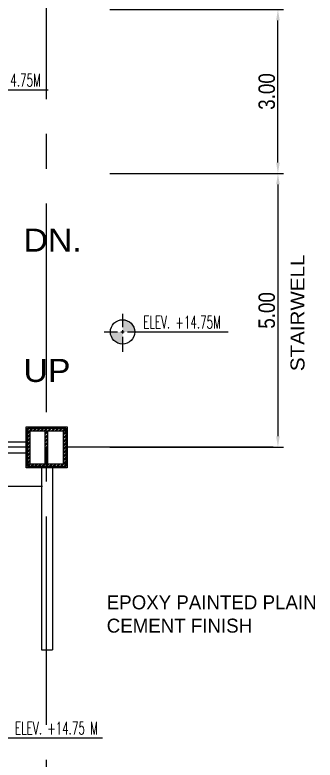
# Model space of a CAD drawing. Header units: millimetres. Extents: x 2148 to 2681, y 758 to 986.
# Drawn here: x 2398.39 to 2403.87, y 878.31 to 891.92 of the extents above; entities that cross this region are included whole.
import ezdxf

# ---------------------------------------------------------------- set-up
doc = ezdxf.new("R2010")
doc.units = ezdxf.units.MM
doc.linetypes.add('CENTER2', pattern=[28.575, 19.05, -3.175, 3.175, -3.175])
for name, color, linetype in [('A-Hatch', 253, 'Continuous'), ('A-Wall', 4, 'Continuous'), ('cladding', 2, 'Continuous'), ('COL-IN', 2, 'Continuous'), ('FIXTURE', 1, 'Continuous'), ('Layer1', 5, 'Continuous'), ('p-boarder', 2, 'Continuous'), ('QUOTE', 2, 'Continuous'), ('S_GRID LINES', 252, 'Continuous')]:
    doc.layers.add(name, color=color, linetype=linetype)
doc.styles.add('100', font='SIMPLEX.shx', dxfattribs={"height": 0.25})
doc.styles.add('ARIALNW', font='ARIALN.TTF')
doc.styles.add('MMTX$0$ESMX$0$X-OPTA1D', font='x-opta1d')
doc.dimstyles.new('DIM 100', dxfattribs={"dimtxt": 0.2, "dimasz": 0.2, "dimexe": 0.1, "dimexo": 0, "dimgap": 0.05, "dimtad": 1, "dimzin": 0, "dimdsep": 46, "dimtxsty": 'ARIALNW', "dimcen": 0.09, "dimclrd": 6, "dimclre": 6, "dimclrt": 13, "dimadec": 0, "dimazin": 0, "dimtfac": 1, "dimtofl": 0, "dimtmove": 2, "dimatfit": 3, "dimfxl": 1, "dimtolj": 1, "dimtzin": 0, "dimarcsym": 0})

# ---------------------------------------------------------------- blocks, each defined once
blk = doc.blocks.new('*D2516')
at = {"layer": 'Defpoints', "color": 0, "transparency": 16777216}
for p in [(2400.123, 892.019, 0), (2403.191, 892.019), (2400.123, 889.021, 0)]:
    blk.add_point(p, dxfattribs=at)
at = {"layer": 'FIXTURE', "color": 6, "lineweight": -2, "transparency": 16777216}
for p, q in [((2400.123, 892.019), (2403.291, 892.019)), ((2403.191, 889.221), (2403.191, 891.819)), ((2400.123, 889.021), (2403.291, 889.021))]:
    blk.add_line(p, q, dxfattribs=at)
at = {"layer": 'FIXTURE', "color": 6, "transparency": 16777216}
for points in [[(2403.158, 891.819), (2403.224, 891.819), (2403.191, 892.019)], [(2403.158, 889.221), (2403.224, 889.221), (2403.191, 889.021)]]:
    blk.add_solid(points, dxfattribs=at)
at = {"layer": 'FIXTURE', "color": 13, "transparency": 16777216, "insert": (2402.988, 890.52), "char_height": 0.3, "attachment_point": 5, "rotation": 90, "style": 'ARIALNW'}
blk.add_mtext('\\A1;3.00', dxfattribs=at)
blk = doc.blocks.new('*D2519')
at = {"layer": 'Defpoints', "color": 0, "transparency": 16777216}
for p in [(2401.394, 889.021), (2400.123, 884.021, 0), (2403.191, 884.021)]:
    blk.add_point(p, dxfattribs=at)
at = {"layer": 'FIXTURE', "color": 6, "lineweight": -2, "transparency": 16777216}
for p, q in [((2401.394, 889.021), (2403.291, 889.021)), ((2403.191, 888.821), (2403.191, 884.221)), ((2400.123, 884.021), (2403.291, 884.021))]:
    blk.add_line(p, q, dxfattribs=at)
at = {"layer": 'FIXTURE', "color": 6, "transparency": 16777216}
for points in [[(2403.158, 888.821), (2403.224, 888.821), (2403.191, 889.021)], [(2403.158, 884.221), (2403.224, 884.221), (2403.191, 884.021)]]:
    blk.add_solid(points, dxfattribs=at)
at = {"layer": 'FIXTURE', "color": 13, "transparency": 16777216, "insert": (2402.988, 886.521), "char_height": 0.3, "attachment_point": 5, "rotation": 90, "style": 'ARIALNW'}
blk.add_mtext('\\A1;5.00', dxfattribs=at)

msp = doc.modelspace()

# ---------------------------------------------------------------- hatches: boundary and pattern name
at = {"layer": 'A-Hatch'}
h = msp.add_hatch(dxfattribs=at)
h.set_pattern_fill('ANSI32', color=256, scale=0.005, style=0)
h.set_pattern_definition([(45, (99.80573, 3e-13), (-0.0336759605, 0.0336759605), []), (45, (99.82818, 3e-13), (-0.0336759605, 0.0336759605), [])])
h.paths.add_polyline_path([(2398.9662912, 884.368508), (2398.6162912, 884.368508), (2398.6162912, 884.318508), (2398.9662912, 884.318508)])
h.paths.add_polyline_path([(2399.3162912, 884.368508), (2398.9662912, 884.368508), (2398.9662912, 884.318508), (2399.3162912, 884.318508)])
h.paths.add_polyline_path([(2398.9912912, 884.318508), (2398.9662912, 884.318508), (2398.9662912, 884.0205212), (2398.9912912, 884.0205212)])
h.paths.add_polyline_path([(2398.9662912, 884.318508), (2398.9412912, 884.318508), (2398.9412912, 884.0205212), (2398.9662912, 884.0205212)])
h.paths.add_polyline_path([(2399.3162912, 884.0205212), (2399.2662912, 884.0205212), (2399.2662912, 883.718508), (2399.3162912, 883.718508)])
h.paths.add_polyline_path([(2399.3162912, 883.718508), (2398.9662912, 883.718508), (2398.9662912, 883.668508), (2399.3162912, 883.668508)])
h.paths.add_polyline_path([(2398.9662912, 883.718508), (2398.6162912, 883.718508), (2398.6162912, 883.668508), (2398.9662912, 883.668508)])
h.paths.add_polyline_path([(2398.6662912, 884.0205212), (2398.6162912, 884.0205212), (2398.6162912, 883.718508), (2398.6662912, 883.718508)])
h.paths.add_polyline_path([(2398.6662912, 884.318508), (2398.6162912, 884.318508), (2398.6162912, 884.0205212), (2398.6662912, 884.0205212)])
h.paths.add_polyline_path([(2399.3162912, 884.318508), (2399.2662912, 884.318508), (2399.2662912, 884.0205212), (2399.3162912, 884.0205212)])
h.paths.add_polyline_path([(2398.9912912, 884.0205212), (2398.9662912, 884.0205212), (2398.9662912, 883.718508), (2398.9912912, 883.718508)])
h.paths.add_polyline_path([(2398.9662912, 884.0205212), (2398.9412912, 884.0205212), (2398.9412912, 883.718508), (2398.9662912, 883.718508)])
at = {"layer": 'Layer1'}
for points in [[(2400.3532446, 886.3501913), (2400.353009, 886.1281876), (2400.5750127, 886.127952, 0.4142135624)], [(2400.3528073, 885.9050842), (2400.3530265, 886.1275889), (2400.1310392, 886.1273234, 0.4142135624)]]:
    msp.add_hatch(color=32, dxfattribs=at).paths.add_polyline_path(points)

# ---------------------------------------------------------------- linework, layer by layer
at = {"layer": 'A-Wall', "ltscale": 10}
for p, q in [((2398.5912912, 884.1134834, 0), (2390.2912912, 884.1134834, 0)), ((2398.5912912, 883.9134834, 0), (2396.885587, 883.9134834, 0)), ((2398.8722495, 883.643508), (2398.8722495, 880.3184093)), ((2399.0722544, 883.643508), (2399.0722544, 880.3184093)), ((2398.8722495, 880.3184093), (2399.0722544, 880.3184093))]:
    msp.add_line(p, q, dxfattribs=at)
at = {"layer": 'cladding', "elevation": 0}
msp.add_lwpolyline([(2398.5912912, 884.393508), (2399.3412912, 884.393508), (2399.3412912, 883.643508), (2398.5912912, 883.643508)], close=True, dxfattribs=at)
at = {"layer": 'COL-IN'}
for p, q in [((2398.6162912, 884.368508, 0), (2399.3162912, 884.368508, 0)), ((2398.6162912, 883.668508, 0), (2398.6162912, 884.368508, 0)), ((2398.6162912, 884.318508, 0), (2399.3162912, 884.318508, 0)), ((2398.6662912, 883.718508, 0), (2398.6662912, 884.318508, 0)), ((2398.9412912, 883.718508, 0), (2398.9412912, 884.318508, 0)), ((2398.9912912, 883.718508, 0), (2398.9912912, 884.318508, 0)), ((2399.2662912, 884.318508, 0), (2399.2662912, 883.718508, 0)), ((2399.3162912, 884.368508, 0), (2399.3162912, 883.668508, 0)), ((2398.6162912, 883.718508, 0), (2399.3162912, 883.718508, 0)), ((2399.3162912, 883.668508, 0), (2398.6162912, 883.668508, 0))]:
    msp.add_line(p, q, dxfattribs=at)
at = {"layer": 'FIXTURE'}
msp.add_line((2396.885587, 883.3134834, 0), (2398.8903711, 883.3134834, 0), dxfattribs=at)
at = {"layer": 'QUOTE'}
for p, q in [((2397.153516, 890.5491623, 0), (2398.9923679, 890.5477686, 0)), ((2400.3525998, 886.4571555, 0), (2400.352886, 886.2178242, 0)), ((2400.3529545, 886.160589, 0), (2400.3530308, 886.0967884, 0)), ((2400.0175443, 886.1290447, 0), (2400.263857, 886.1287833, 0)), ((2400.3210923, 886.1287225, 0), (2400.3848929, 886.1286548, 0)), ((2400.3530992, 886.0395531, 0), (2400.3533854, 885.7672219, 0)), ((2400.4421282, 886.1285941, 0), (2402.28098, 886.1272003, 0)), ((2398.1479606, 878.7116829, 0), (2399.9868124, 878.7102891, 0))]:
    msp.add_line(p, q, dxfattribs=at)
msp.add_circle((2400.3530084, 886.1286887, 0), 0.2220038, dxfattribs=at)
at = {"layer": 'S_GRID LINES', "linetype": 'CENTER2', "ltscale": 0.2}
for p, q in [((2398.9662912, 867.518508, 0), (2398.9662912, 903.5418845, 0)), ((2403.1053506, 884.0205212, 0), (2382.2811398, 884.0205212, 0))]:
    msp.add_line(p, q, dxfattribs=at)

# ---------------------------------------------------------------- texts
at = {"color": 2, "style": 'MMTX$0$ESMX$0$X-OPTA1D', "text_generation_flag": 6, "width": 1.1}
for s, p in [('DN.', (2398.5439691, 887.5944335, 0)), ('UP', (2398.5439691, 885.2144446, 0))]:
    msp.add_text(s, height=0.42, rotation=180, dxfattribs=at).set_placement(p)
at = {"color": 2, "style": 'MMTX$0$ESMX$0$X-OPTA1D', "width": 1.1}
msp.add_text('STAIRWELL', height=0.25536, rotation=90, dxfattribs=at).set_placement((2403.6760995, 885.4113697, 0))
at = {"color": 2, "insert": (2400.0641946, 880.9735161), "char_height": 0.25536, "width": 11.644719696, "attachment_point": 4, "style": 'MMTX$0$ESMX$0$X-OPTA1D'}
msp.add_mtext('EPOXY PAINTED PLAIN\\PCEMENT FINISH', dxfattribs=at)
at = {"layer": 'p-boarder', "char_height": 0.231, "width": 11.654519507, "attachment_point": 5, "rotation": 359.95148746, "style": '100'}
for s, insert in [('{\\W0.6;ELEV. +14.75M}', (2398.151625, 890.7259252, 0)), ('{\\W0.6;ELEV. +14.75M}', (2401.4402371, 886.305357, 0)), ('{\\W0.6;ELEV. +14.75 M}', (2399.1460695, 878.8884458, 0))]:
    msp.add_mtext(s, dxfattribs=dict(at, insert=insert))

# ---------------------------------------------------------------- dimensions: what is measured, and where the dimension line sits
at = {"layer": 'FIXTURE'}
for base, p1, p2, picture, middle in [((2403.1909029, 892.0191961), (2400.1227744, 889.020938, 0), (2400.1227744, 892.0191961, 0), '*D2516', (2402.987731, 890.5200671)), ((2403.1909029, 884.0205212), (2401.3935388, 889.020938), (2400.1227744, 884.0205212, 0), '*D2519', (2402.987731, 886.5207296))]:
    dim = msp.add_linear_dim(base=base, p1=p1, p2=p2, angle=90, dimstyle='DIM 100', override={"dimtxt": 0.3}, dxfattribs=at)
    dim.commit()
    dim.dimension.update_dxf_attribs({"geometry": picture, "text_midpoint": middle})

doc.saveas('drawing.dxf')
